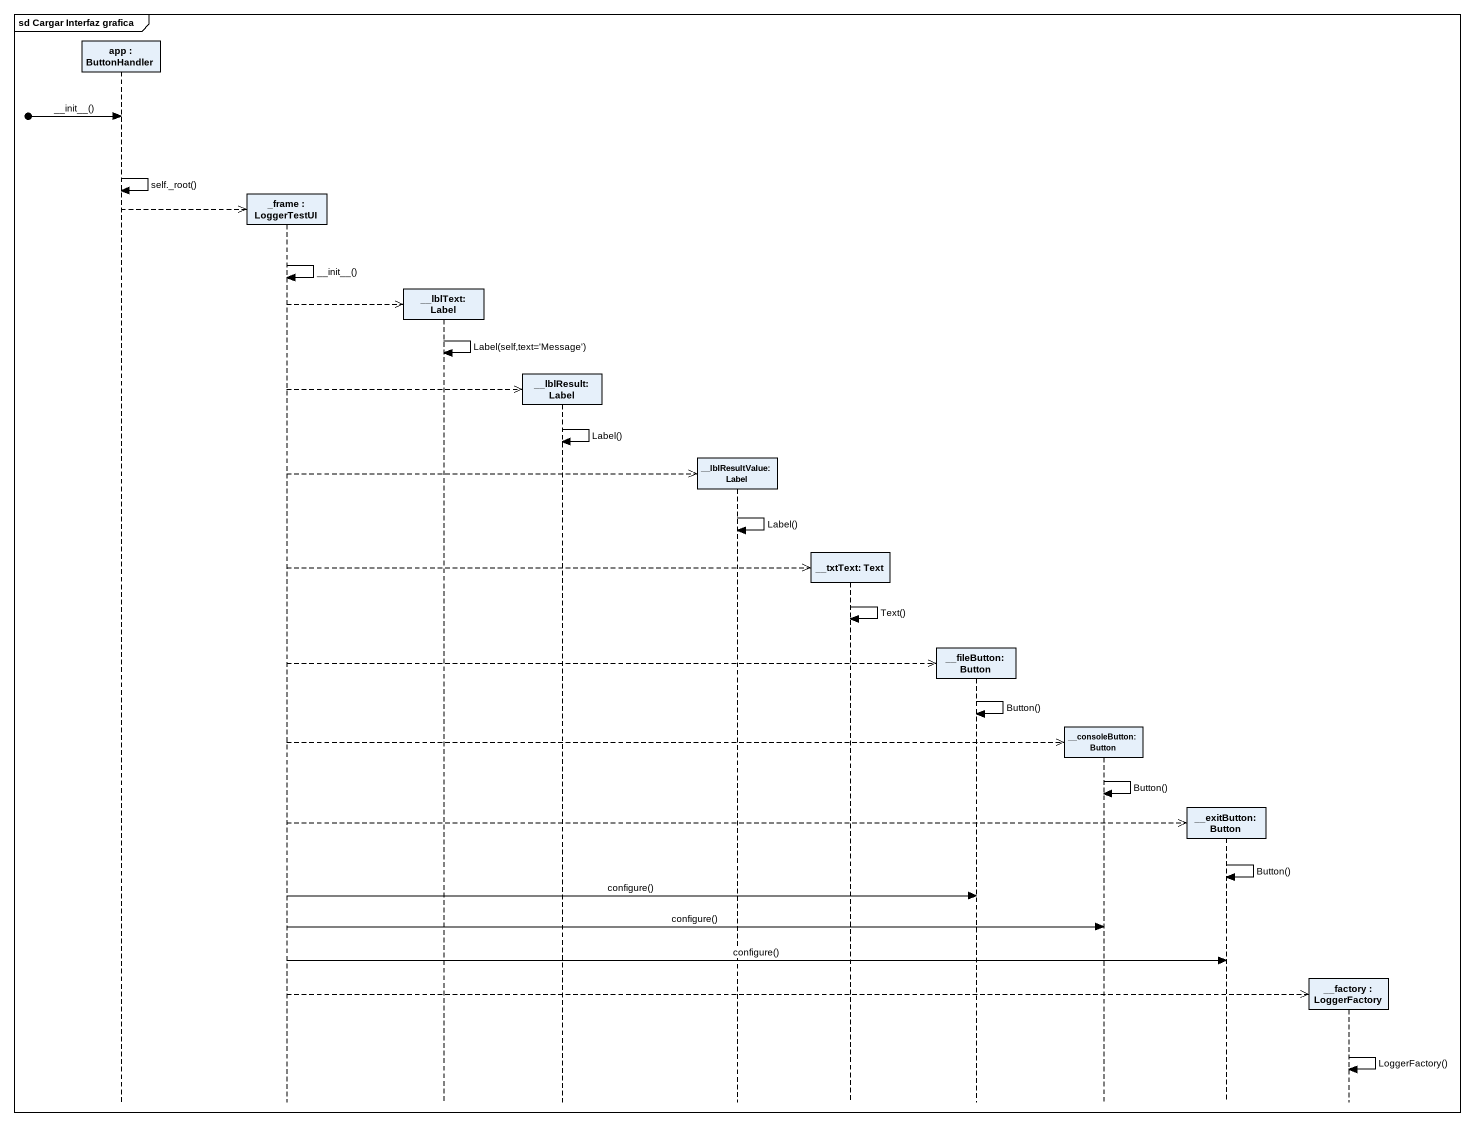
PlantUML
@startuml
mainframe sd Cargar Interfaz grafica
hide footbox
participant "app : ButtonHandler" as app
participant "_frame : LoggerTestUI" as frame_
participant "__lblText: Label" as lblText_Label
participant "__lblResult: Label" as lblResult_Label
participant "__lblResultValue: Label" as lblResultValue_Label
participant "__txtText: Text" as txtText_Text
participant "__fileButton: Button" as fileButton_Button
participant "__consoleButton: Button" as consoleButton_Button
participant "__exitButton: Button" as exitButton_Button
participant "__factory : LoggerFactory" as factory

[o-> app : ~__init~__()
app -> app : self._root()
app -->> frame_ **
frame_ -> frame_ : ~__init~__()
frame_ -->> lblText_Label **
lblText_Label -> lblText_Label : Label(self,text='Message')
frame_ -->> lblResult_Label **
lblResult_Label -> lblResult_Label : Label()
frame_ -->> lblResultValue_Label **
lblResultValue_Label -> lblResultValue_Label : Label()
frame_ -->> txtText_Text **
txtText_Text -> txtText_Text : Text()
frame_ -->> fileButton_Button **
fileButton_Button -> fileButton_Button : Button()
frame_ -->> consoleButton_Button **
consoleButton_Button -> consoleButton_Button : Button()
frame_ -->> exitButton_Button **
exitButton_Button -> exitButton_Button : Button()
frame_ -> fileButton_Button : configure()
frame_ -> consoleButton_Button : configure()
frame_ -> exitButton_Button : configure()
frame_ -->> factory **
factory -> factory : LoggerFactory()
@enduml
